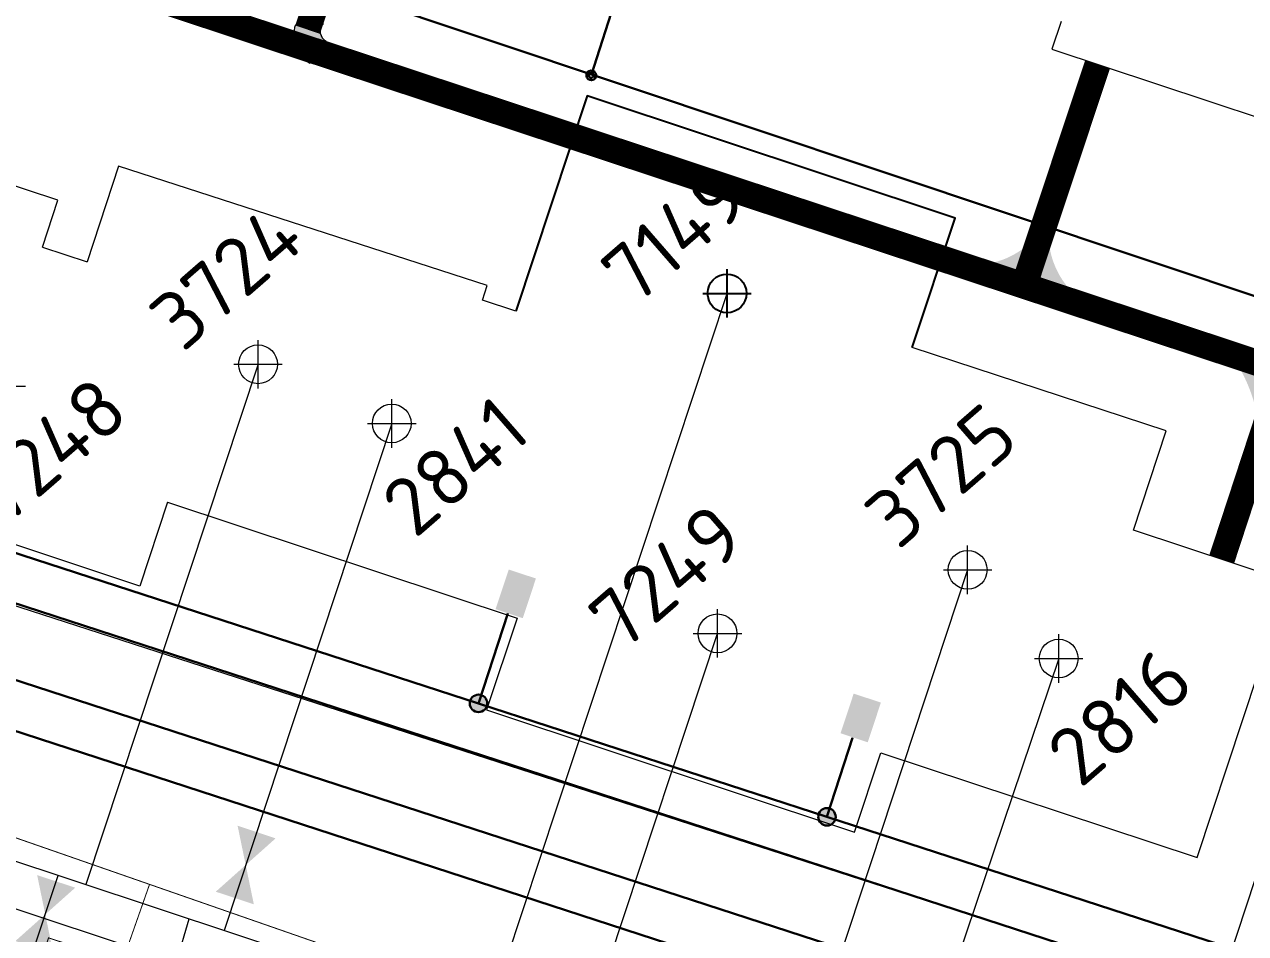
# Model space of a CAD drawing. Header units: millimetres. Extents: x 519 to 9564855, y -810 to 5021775.
# Drawn here: x 9542278.3 to 9542530.3, y 4998293.2 to 4998480.7 of the extents above; entities that cross this region are included whole.
import ezdxf

# ---------------------------------------------------------------- set-up
doc = ezdxf.new("R2010")
doc.units = ezdxf.units.MM
doc.header["$LTSCALE"] = 2
doc.header["$MEASUREMENT"] = 0
doc.header["$PDMODE"] = 2
doc.header["$PDSIZE"] = 5
doc.linetypes.add('1', pattern=[0])
doc.linetypes.add('92051501$0$DASHED', pattern=[0.75, 0.5, -0.25])
for name, color, linetype, lineweight in [('200 скв. на 2010 год', 61, 'Continuous', 0), ('PPLINE_GAS', 4, 'GAS_LINE', 30), ('WELLS(drilled after 2000y)', 6, 'Continuous', 40), ('Электро', 1, 'Continuous', 30), ('Электроснаб', 1, 'Continuous', 18), ('Электроснабжене', 1, 'Continuous', 18)]:
    doc.layers.add(name, color=color, linetype=linetype, lineweight=lineweight)
for name, color, linetype in [('42 доп. скв. на 2009 год', 96, 'Continuous'), ('Existing roads', 41, 'Continuous'), ('Future Roads', 44, 'Continuous'), ('new 100 wells', 131, 'Continuous'), ('OilColl&Flowlines', 3, 'Continuous'), ('Stage 11.Object 3.Frame&Text', 7, 'Continuous'), ('Stage 12 wells.Text&Frame', 52, 'Continuous'), ('Скважины на 2013 год.', 21, '1'), ('Скважины на 2014 год', 70, 'Continuous'), ('Скважины на 2015 год', 7, 'Continuous'), ('Скважины на 2025 год _ОСМОТР', 5, 'Continuous')]:
    doc.layers.add(name, color=color, linetype=linetype)
doc.styles.add('92051501$0$STANDARD', font='simplex.shx')
doc.styles.add('Elect', font='isocpeur.ttf')
doc.linetypes.add('GAS_LINE', pattern='A,0.5,-0.2,["G",92051501$0$STANDARD,S=0.1,R=0,X=-0.1,Y=-0.05],-0.05', length=0.75)

msp = doc.modelspace()

# ---------------------------------------------------------------- hatches: boundary and pattern name
at = {"layer": 'Existing roads', "lineweight": 0}
h = msp.add_hatch(color=256, dxfattribs=at)
edge = h.paths.add_edge_path(flags=16)
edge.add_line((9542915.00048, 4997805.77889), (9542915.82838, 4997805.50495))
edge = h.paths.add_edge_path(flags=16)
edge.add_line((9542915.0804, 4997806.02041), (9542916.50414, 4997805.54932))
edge = h.paths.add_edge_path(flags=17)
edge.add_line((9542915.16031, 4997806.26193), (9542916.96364, 4997805.66524))
edge = h.paths.add_edge_path(flags=17)
edge.add_line((9542915.24023, 4997806.50345), (9542917.32836, 4997805.81252))
edge = h.paths.add_edge_path(flags=17)
edge.add_line((9542915.32014, 4997806.74496), (9542917.63357, 4997805.97949))
edge = h.paths.add_edge_path(flags=17)
edge.add_line((9542915.40006, 4997806.98648), (9542917.89543, 4997806.16081))
edge = h.paths.add_edge_path(flags=17)
edge.add_line((9542915.47997, 4997807.228), (9542918.12293, 4997806.3535))
edge = h.paths.add_edge_path(flags=17)
edge.add_line((9542915.55988, 4997807.46952), (9542918.32156, 4997806.55573))
edge = h.paths.add_edge_path(flags=17)
edge.add_line((9542915.6398, 4997807.71104), (9542918.49494, 4997806.76633))
edge = h.paths.add_edge_path(flags=17)
edge.add_line((9542915.71971, 4997807.95256), (9542918.64549, 4997806.98447))
edge = h.paths.add_edge_path(flags=17)
edge.add_line((9542915.79963, 4997808.19408), (9542918.77483, 4997807.20964))
edge = h.paths.add_edge_path(flags=17)
edge.add_line((9542915.87954, 4997808.4356), (9542918.88401, 4997807.44147))
edge = h.paths.add_edge_path(flags=17)
edge.add_line((9542916.09053, 4997811.84928), (9542916.91843, 4997811.57535))
edge = h.paths.add_edge_path(flags=17)
edge.add_line((9542915.41477, 4997811.80492), (9542916.83851, 4997811.33383))
edge = h.paths.add_edge_path(flags=17)
edge.add_line((9542914.95527, 4997811.689), (9542916.7586, 4997811.09231))
edge = h.paths.add_edge_path(flags=16)
edge.add_line((9542914.59055, 4997811.54171), (9542916.67869, 4997810.85079))
edge = h.paths.add_edge_path(flags=17)
edge.add_line((9542914.28535, 4997811.37474), (9542916.59877, 4997810.60927))
edge = h.paths.add_edge_path(flags=16)
edge.add_line((9542914.02348, 4997811.19343), (9542916.51886, 4997810.36775))
edge = h.paths.add_edge_path(flags=16)
edge.add_line((9542913.79599, 4997811.00074), (9542916.43894, 4997810.12623))
edge = h.paths.add_edge_path(flags=16)
edge.add_line((9542913.59735, 4997810.7985), (9542916.35903, 4997809.88471))
edge = h.paths.add_edge_path(flags=17)
edge.add_line((9542913.42397, 4997810.58791), (9542916.27911, 4997809.64319))
edge = h.paths.add_edge_path(flags=17)
edge.add_line((9542913.27342, 4997810.36976), (9542916.1992, 4997809.40167))
edge = h.paths.add_edge_path(flags=17)
edge.add_line((9542913.14408, 4997810.1446), (9542916.11928, 4997809.16016))
edge = h.paths.add_edge_path(flags=17)
edge.add_line((9542913.0349, 4997809.91276), (9542916.03937, 4997808.91864))
edge = h.paths.add_edge_path(flags=16)
edge.add_line((9542912.9453, 4997809.67445), (9542918.97361, 4997807.67979))
edge = h.paths.add_edge_path(flags=0)
edge.add_line((9542912.9453, 4997809.67445), (9542918.97361, 4997807.67979))
edge = h.paths.add_edge_path(flags=17)
edge.add_line((9542916.95679, 4997811.69128), (9542914.96213, 4997805.66296))
edge = h.paths.add_edge_path()
edge.add_arc((9542915.95946, 4997808.67712), 3.17487, 0, 360)
h.paths.add_polyline_path([(9541621.30331, 4998240.21534), (9541619.40682, 4998234.52294), (9541668.34915, 4998218.3288), (9541670.24564, 4998224.02121)])
edge = h.paths.add_edge_path()
edge.add_line((9541543.45632, 4998259.65358), (9541545.35281, 4998265.34598))
edge.add_line((9541545.35281, 4998265.34598), (9539882.1273, 4998815.67717))
edge.add_arc((9539884.64036, 4998823.2722), 8, 161.691556, 251.691556, ccw=False)
edge.add_line((9539877.04533, 4998825.78526), (9539870.13442, 4998804.89892))
edge.add_arc((9539877.72945, 4998802.38586), 8, 71.691556, 161.691556, ccw=False)
edge.add_line((9539880.24251, 4998809.9809), (9541543.45632, 4998259.65358))
h.paths.add_polyline_path([(9542731.24197, 4997866.63683), (9542733.13846, 4997872.32923), (9541746.19614, 4998198.89057), (9541744.29964, 4998193.19816)])
edge = h.paths.add_edge_path()
edge.add_line((9542910.0184, 4997814.64503), (9542909.36398, 4997812.66899))
edge.add_line((9542909.36398, 4997812.66899), (9542916.00503, 4997810.46964))
edge.add_arc((9542908.97287, 4997822.57537), 14, 300.1520949, 341.6915561)
edge.add_line((9542922.26418, 4997818.17752), (9542982.04609, 4997998.85197))
edge.add_arc((9542983.94484, 4997998.22371), 2, 71.691556, 161.6915561, ccw=False)
edge.add_line((9542984.57311, 4998000.12246), (9542975.07709, 4998003.26452))
edge.add_arc((9542974.44884, 4998001.36581), 1.99996, -18.3072492, 71.6915562, ccw=False)
edge.add_line((9542976.34757, 4998000.73759), (9542916.56564, 4997820.06306))
edge.add_arc((9542908.97061, 4997822.57612), 8, 277.5258796, 341.691556, ccw=False)
h.paths.add_polyline_path([(9542831.9304, 4997833.32085), (9542833.8167, 4997839.01663), (9542809.08896, 4997847.19859), (9542807.19247, 4997841.50618)])
at = {"layer": 'Existing roads', "linetype": 'ByBlock', "lineweight": 0}
msp.add_hatch(color=256, dxfattribs=at).paths.add_polyline_path([(9542340.56653, 4998477.25012, -0.236734062), (9542339.34996, 4998478.90188), (9542334.22886, 4998480.62558, 0.36315016), (9542337.20233, 4998472.70941)])
at = {"layer": 'Future Roads', "lineweight": 0}
h = msp.add_hatch(color=256, dxfattribs=at)
h.paths.add_polyline_path([(9542488.15107, 4998435.85917), (9542489.73831, 4998435.2624, 0.155118741), (9542494.27096, 4998425.72539), (9542485.71536, 4998428.47854)])
h.paths.add_polyline_path([(9542486.62536, 4998436.43279), (9542488.15107, 4998435.85917), (9542485.71536, 4998428.47854), (9542476.91943, 4998431.30902, 0.161550784)])
h = msp.add_hatch(color=256, dxfattribs=at)
edge = h.paths.add_edge_path()
edge.add_line((9542534.9325, 4998399.41432), (9542532.68099, 4998400.18694))
edge.add_arc((9542497.8396, 4998392.58594), 35.66087, 12.3068239, 28.0786048)
edge.add_line((9542529.30328, 4998409.37088), (9542537.3683, 4998406.71943))
edge.add_line((9542537.3683, 4998406.71943), (9542534.9325, 4998399.41432))
edge = h.paths.add_edge_path()
edge.add_line((9542537.15174, 4998398.54859), (9542534.9325, 4998399.41432))
edge.add_line((9542534.9325, 4998399.41432), (9542537.3683, 4998406.71943))
edge.add_line((9542537.3683, 4998406.71943), (9542546.40749, 4998403.63499))
edge.add_arc((9542546.76648, 4998392.01715), 11.62338, 91.7698692, 145.8111789)
at = {"layer": 'Электро'}
for points in [[(9542375.52077, 4998360.08636), (9542381.13301, 4998358.22938), (9542383.84024, 4998366.41124), (9542378.228, 4998368.26822)], [(9542446.697, 4998334.4919), (9542452.30923, 4998332.63491), (9542455.01646, 4998340.81677), (9542449.40422, 4998342.67376)]]:
    msp.add_hatch(color=256, dxfattribs=at).paths.add_polyline_path(points)
h = msp.add_hatch(color=256, dxfattribs=at)
edge = h.paths.add_edge_path()
edge.add_arc((9542371.99337, 4998340.64925), 1.80448, 0, 360)
h = msp.add_hatch(color=256, dxfattribs=at)
edge = h.paths.add_edge_path()
edge.add_arc((9542443.88609, 4998317.25681), 1.80448, 0, 360)
at = {"layer": 'Электроснаб', "linetype": '92051501$0$DASHED', "lineweight": 0}
for points in [[(9542375.52077, 4998360.08636), (9542381.13301, 4998358.22938), (9542383.84024, 4998366.41124), (9542378.228, 4998368.26822)], [(9542446.697, 4998334.4919), (9542452.30923, 4998332.63491), (9542455.01646, 4998340.81677), (9542449.40422, 4998342.67376)]]:
    msp.add_hatch(color=1, dxfattribs=at).paths.add_polyline_path(points)
h = msp.add_hatch(color=1, dxfattribs=at)
edge = h.paths.add_edge_path()
edge.add_arc((9542371.99337, 4998340.64925), 1.80448, 0, 360)
h = msp.add_hatch(color=1, dxfattribs=at)
edge = h.paths.add_edge_path()
edge.add_arc((9542443.88609, 4998317.25681), 1.80448, 0, 360)
at = {"layer": 'Электроснабжене', "linetype": '92051501$0$DASHED', "lineweight": 0}
for points in [[(9542375.52077, 4998360.08636), (9542381.13301, 4998358.22938), (9542383.84024, 4998366.41124), (9542378.228, 4998368.26822)], [(9542446.697, 4998334.4919), (9542452.30923, 4998332.63491), (9542455.01646, 4998340.81677), (9542449.40422, 4998342.67376)]]:
    msp.add_hatch(color=1, dxfattribs=at).paths.add_polyline_path(points)
h = msp.add_hatch(color=1, dxfattribs=at)
edge = h.paths.add_edge_path()
edge.add_arc((9542371.99337, 4998340.64925), 1.80448, 0, 360)
h = msp.add_hatch(color=1, dxfattribs=at)
edge = h.paths.add_edge_path()
edge.add_arc((9542443.88609, 4998317.25681), 1.80448, 0, 360)

# ---------------------------------------------------------------- linework, layer by layer
at = {"color": 1, "linetype": 'Continuous', "lineweight": 0}
msp.add_lwpolyline([(9542238.96506, 4998346.95359), (9542286.23197, 4998331.78721)], dxfattribs=at)
at = {"layer": '200 скв. на 2010 год', "color": 0, "linetype": 'ByBlock', "lineweight": 0}
msp.add_lwpolyline([(9542282.0282, 4998434.78217), (9542285.21798, 4998444.42241), (9542259.70729, 4998452.86343)], dxfattribs=at)
at = {"layer": '42 доп. скв. на 2009 год', "color": 0, "linetype": 'ByBlock', "lineweight": 0}
for points in [[(9542379.68825, 4998421.53646), (9542372.80362, 4998423.81162)], [(9542307.82772, 4998382.1655), (9542307.82772, 4998382.1655), (9542379.93831, 4998358.19891), (9542379.93831, 4998358.19891)]]:
    msp.add_lwpolyline(points, dxfattribs=at)
msp.add_circle((9542354.1, 4998398.4), 4, dxfattribs=at)
msp.add_point((9542354.1, 4998398.4), dxfattribs=at)
at = {"layer": 'Existing roads', "linetype": 'ByBlock', "lineweight": 0}
for p, q in [((9542334.22886, 4998480.62558), (9542339.34996, 4998478.90188)), ((9542337.20233, 4998472.70941), (9542340.56653, 4998477.25012))]:
    msp.add_line(p, q, dxfattribs=at)
at = {"layer": 'Existing roads', "lineweight": 0, "const_width": 5.4, "flags": 128}
for points in [[(9542349.39217, 4998517.48527), (9542336.77553, 4998479.75651)], [(9542338.88443, 4998474.97976), (9542308.27892, 4998485.13536)], [(9543265.07276, 4998168.63399), (9542338.03945, 4998475.27355)]]:
    msp.add_lwpolyline(points, dxfattribs=at)
at = {"layer": 'Existing roads', "linetype": 'ByBlock', "lineweight": 0}
for centre, radius, start, end in [((9542340.44656, 4998478.44454), 6.58914, 160.6701916, 240.5041865), ((9542341.60481, 4998479.28874), 2.2878, 136.4606815, 243.0100374)]:
    msp.add_arc(centre, radius, start, end, dxfattribs=at)
at = {"layer": 'Future Roads', "lineweight": 0, "const_width": 5.4, "flags": 128}
for points in [[(9542499.72726, 4998472.45234), (9542485.22564, 4998428.86104)], [(9542536.93517, 4998405.69133), (9542525.346, 4998370.39614)]]:
    msp.add_lwpolyline(points, dxfattribs=at)
at = {"layer": 'new 100 wells', "color": 0, "linetype": 'ByBlock', "lineweight": 0}
msp.add_lwpolyline([(9542319.56511, 4998281.44707), (9542320.31798, 4998283.72241), (9542244.33745, 4998308.86299), (9542225.48202, 4998251.8776), (9542254.27722, 4998242.34978)], dxfattribs=at)
at = {"layer": 'OilColl&Flowlines', "lineweight": 0}
for p, q in [((9541860.89027, 4998445.5866), (9543047.06354, 4998053.10336)), ((9542272.9, 4998267.8), (9542285.26466, 4998305.16881)), ((9542297.8, 4998246.5), (9542312.28813, 4998296.22643))]:
    msp.add_line(p, q, dxfattribs=at)
at = {"layer": 'OilColl&Flowlines', "color": 3, "lineweight": 0, "ltscale": 5}
for p, q in [((9542372.85145, 4998272.84371), (9542423.27, 4998425.22)), ((9542392.98513, 4998269.52605), (9542421.3, 4998355.1))]:
    msp.add_line(p, q, dxfattribs=at)
at = {"layer": 'OilColl&Flowlines', "linetype": 'ByBlock', "lineweight": 0, "ltscale": 80}
msp.add_line((9542354.1, 4998398.4), (9542319.50298, 4998293.83997), dxfattribs=at)
at = {"layer": 'OilColl&Flowlines', "color": 3, "linetype": 'ByBlock', "lineweight": 0, "ltscale": 25}
msp.add_line((9542491.7, 4998349.9), (9542457.45562, 4998248.19394), dxfattribs=at)
at = {"layer": 'OilColl&Flowlines', "lineweight": 0}
for points in [[(9542330.14103, 4998312.8177), (9542323.96101, 4998307.31314), (9542322.28392, 4998315.41748)], [(9542325.63809, 4998299.2088), (9542317.78098, 4998301.80857), (9542323.96101, 4998307.31314)], [(9542288.78422, 4998302.63286), (9542282.6042, 4998297.12829), (9542280.92711, 4998305.23263)], [(9542284.28128, 4998289.02395), (9542276.42417, 4998291.62372), (9542282.6042, 4998297.12829)]]:
    msp.add_solid(points, dxfattribs=at)
at = {"layer": 'PPLINE_GAS', "color": 4, "linetype": 'GAS_LINE', "lineweight": 0, "ltscale": 25}
for p, q in [((9542611.13931, 4998545.18502, 0), (9542524.39632, 4998280.57741)), ((9542524.40681, 4998280.57403), (9542091.36678, 4998420.58592))]:
    msp.add_line(p, q, dxfattribs=at)
at = {"layer": 'Stage 11.Object 3.Frame&Text', "color": 0, "linetype": 'ByBlock', "lineweight": 0}
msp.add_lwpolyline([(9542455.01103, 4998330.42756), (9542520.26255, 4998308.83701), (9542539.11798, 4998365.82241), (9542507.17008, 4998376.39339)], dxfattribs=at)
msp.add_circle((9542491.7, 4998349.9), 4, dxfattribs=at)
msp.add_point((9542491.7, 4998349.9), dxfattribs=at)
at = {"layer": 'Stage 12 wells.Text&Frame', "color": 0, "linetype": 'ByBlock', "lineweight": 0}
msp.add_lwpolyline([(9542492.18555, 4998481.33049), (9542490.28202, 4998475.5776), (9542566.26254, 4998450.43702), (9542585.11798, 4998507.42241), (9542559.3334, 4998515.95406)], dxfattribs=at)
at = {"layer": 'WELLS(drilled after 2000y)', "color": 6, "lineweight": 0, "const_width": 0.2}
for points in [[(9542273.756, 4998313.884), (9542351.181, 4998286.946), (9542352.399, 4998290.508), (9542359.887, 4998288.066), (9542358.626, 4998284.408), (9542396.55, 4998271.22), (9542398.505, 4998276.676), (9542404.008, 4998274.823), (9542402.39045, 4998270.11819), (9542435.714, 4998258.669), (9542437.052, 4998262.225), (9542445.786, 4998259.188), (9542444.52604, 4998255.56171), (9542485.984, 4998241.167), (9542487.1539, 4998244.59367), (9542493.00592, 4998242.57905), (9542491.841, 4998239.194), (9542528.522, 4998226.544), (9542529.783, 4998229.926), (9542535.516, 4998227.966)], [(9542272.9, 4998267.8), (9542277.6469, 4998266.22934), (9542279.36748, 4998270.92397), (9542276.51935, 4998271.86637), (9542283.27883, 4998292.29505), (9542298.48015, 4998287.26521), (9542304.08778, 4998303.2418)]]:
    msp.add_lwpolyline(points, dxfattribs=at)
at = {"layer": 'Скважины на 2013 год.', "color": 3, "linetype": 'ByBlock', "lineweight": 0, "ltscale": 5}
for p, q in [((9542326.5, 4998410.6), (9542290.98811, 4998303.27502)), ((9542472.91919, 4998368.19998), (9542435.60377, 4998255.42432))]:
    msp.add_line(p, q, dxfattribs=at)
at = {"layer": 'Скважины на 2013 год.', "color": 0, "linetype": 'ByBlock', "lineweight": 0}
for points in [[(9542372.80362, 4998423.81162), (9542373.79691, 4998426.81734), (9542297.68822, 4998451.46418), (9542291.28046, 4998431.69967)], [(9542507.17008, 4998376.39339), (9542513.87808, 4998396.87697), (9542461.48885, 4998414.03348)]]:
    msp.add_lwpolyline(points, dxfattribs=at)
for centre in [(9542326.5, 4998410.6), (9542472.91919, 4998368.19998)]:
    msp.add_circle(centre, 4, dxfattribs=at)
for p in [(9542326.5, 4998410.6), (9542472.91919, 4998368.19998)]:
    msp.add_point(p, dxfattribs=at)
at = {"layer": 'Скважины на 2014 год', "color": 0, "linetype": 'ByBlock', "lineweight": 0}
msp.add_lwpolyline([(9542379.93831, 4998358.19891), (9542373.65427, 4998339.29152), (9542449.5711, 4998314.05989), (9542455.01103, 4998330.42756)], dxfattribs=at)
msp.add_circle((9542421.3, 4998355.1), 4, dxfattribs=at)
msp.add_point((9542421.3, 4998355.1), dxfattribs=at)
at = {"layer": 'Скважины на 2015 год', "color": 0, "linetype": 'ByBlock', "lineweight": 0}
for points in [[(9542282.0282, 4998434.78217), (9542291.28046, 4998431.69967)], [(9542307.82772, 4998382.1655), (9542302.09411, 4998364.85468), (9542226.19554, 4998390.14118), (9542229.37232, 4998399.67641)]]:
    msp.add_lwpolyline(points, dxfattribs=at)
msp.add_point((9542273.5, 4998406.1), dxfattribs=at)
at = {"layer": 'Скважины на 2025 год _ОСМОТР', "color": 0, "linetype": 'ByBlock', "lineweight": -2}
msp.add_lwpolyline([(9542461.48885, 4998414.03348), (9542470.36344, 4998440.77392), (9542394.43571, 4998465.97274), (9542379.68825, 4998421.53646)], dxfattribs=at)
msp.add_circle((9542423.27, 4998425.22), 4, dxfattribs=at)
msp.add_point((9542423.27, 4998425.22), dxfattribs=at)
at = {"layer": 'Электро'}
for p, q in [((9543137.1953, 4998222.36816), (9541439.99615, 4998789.77071)), ((9543034.5, 4998114.6), (9541961.6, 4998463.7)), ((9543029.9, 4998100.5), (9541966.8, 4998446.1)), ((9543026.80587, 4998090.99073), (9542245.55846, 4998344.96411)), ((9543037.59413, 4998124.10928), (9542443.88609, 4998317.25681))]:
    msp.add_line(p, q, dxfattribs=at)
at = {"layer": 'Электро', "ltscale": 0.5}
msp.add_line((9542405.96875, 4998503.50303, 0), (9542395.23643, 4998470.19622, 0), dxfattribs=at)
at = {"layer": 'Электро', "ltscale": 25}
for q in [(9542078.80629, 4998435.91151), (9542443.88609, 4998317.25681)]:
    msp.add_line((9542371.99337, 4998340.64925), q, dxfattribs=at)
at = {"layer": 'Электро', "ltscale": 7.5}
for p, q in [((9542378.01666, 4998359.16081), (9542371.99337, 4998340.64925)), ((9542449.19288, 4998333.56634), (9542443.88609, 4998317.25681))]:
    msp.add_line(p, q, dxfattribs=at)
at = {"layer": 'Электро'}
for centre in [(9542371.99337, 4998340.64925), (9542443.88609, 4998317.25681)]:
    msp.add_circle(centre, 1.80448, dxfattribs=at)
at = {"layer": 'Электро', "ltscale": 25}
for start, end in [(342, 162), (162, 342)]:
    msp.add_arc((9542395.24707, 4998470.19266, 0), 1, start, end, dxfattribs=at)
at = {"layer": 'Электро'}
for start, end in [(342, 162), (162, 342)]:
    msp.add_arc((9542395.24708, 4998470.19265, 0), 0.5, start, end, dxfattribs=at)
at = {"layer": 'Электроснаб', "color": 1, "linetype": 'ByBlock', "lineweight": 0}
for p, q in [((9543137.1953, 4998222.36816), (9541439.99615, 4998789.77071)), ((9543034.5, 4998114.6), (9541961.6, 4998463.7)), ((9543029.9, 4998100.5), (9541966.8, 4998446.1)), ((9543026.80587, 4998090.99073), (9542245.55846, 4998344.96411)), ((9543037.59413, 4998124.10928), (9542443.88609, 4998317.25681))]:
    msp.add_line(p, q, dxfattribs=at)
at = {"layer": 'Электроснаб', "color": 1, "linetype": '92051501$0$DASHED', "lineweight": 0, "ltscale": 0.5}
msp.add_line((9542405.96875, 4998503.50303, 0), (9542395.23643, 4998470.19622, 0), dxfattribs=at)
at = {"layer": 'Электроснаб', "color": 1, "lineweight": 0, "ltscale": 25}
for q in [(9542078.80629, 4998435.91151), (9542443.88609, 4998317.25681)]:
    msp.add_line((9542371.99337, 4998340.64925), q, dxfattribs=at)
at = {"layer": 'Электроснаб', "color": 1, "lineweight": 0, "ltscale": 7.5}
for p, q in [((9542378.01666, 4998359.16081), (9542371.99337, 4998340.64925)), ((9542449.19288, 4998333.56634), (9542443.88609, 4998317.25681))]:
    msp.add_line(p, q, dxfattribs=at)
at = {"layer": 'Электроснаб', "color": 1, "linetype": '92051501$0$DASHED', "lineweight": 0}
for centre in [(9542371.99337, 4998340.64925), (9542443.88609, 4998317.25681)]:
    msp.add_circle(centre, 1.80448, dxfattribs=at)
at = {"layer": 'Электроснаб', "color": 1, "linetype": '92051501$0$DASHED', "lineweight": 0, "ltscale": 25}
for start, end in [(342, 162), (162, 342)]:
    msp.add_arc((9542395.24707, 4998470.19266, 0), 1, start, end, dxfattribs=at)
at = {"layer": 'Электроснаб', "color": 1, "linetype": '92051501$0$DASHED', "lineweight": 0}
for start, end in [(342, 162), (162, 342)]:
    msp.add_arc((9542395.24708, 4998470.19265, 0), 0.5, start, end, dxfattribs=at)
at = {"layer": 'Электроснабжене', "color": 1, "linetype": 'ByBlock', "lineweight": 0}
for p, q in [((9543137.1953, 4998222.36816), (9541439.99615, 4998789.77071)), ((9543034.5, 4998114.6), (9541961.6, 4998463.7)), ((9543029.9, 4998100.5), (9541965.44985, 4998446.5469)), ((9543026.80587, 4998090.99073), (9542245.55846, 4998344.96411)), ((9543037.59413, 4998124.10928), (9542443.88609, 4998317.25681))]:
    msp.add_line(p, q, dxfattribs=at)
at = {"layer": 'Электроснабжене', "color": 1, "linetype": '92051501$0$DASHED', "lineweight": 0, "ltscale": 0.5}
msp.add_line((9542405.96875, 4998503.50303, 0), (9542395.23643, 4998470.19622, 0), dxfattribs=at)
at = {"layer": 'Электроснабжене', "color": 1, "lineweight": 0, "ltscale": 25}
for q in [(9542078.80629, 4998435.91151), (9542443.88609, 4998317.25681)]:
    msp.add_line((9542371.99337, 4998340.64925), q, dxfattribs=at)
at = {"layer": 'Электроснабжене', "color": 1, "lineweight": 0, "ltscale": 7.5}
for p, q in [((9542378.01666, 4998359.16081), (9542371.99337, 4998340.64925)), ((9542449.19288, 4998333.56634), (9542443.88609, 4998317.25681))]:
    msp.add_line(p, q, dxfattribs=at)
at = {"layer": 'Электроснабжене', "color": 1, "linetype": '92051501$0$DASHED', "lineweight": 0}
for centre in [(9542371.99337, 4998340.64925), (9542443.88609, 4998317.25681)]:
    msp.add_circle(centre, 1.80448, dxfattribs=at)
at = {"layer": 'Электроснабжене', "color": 1, "linetype": '92051501$0$DASHED', "lineweight": 0, "ltscale": 25}
for start, end in [(342, 162), (162, 342)]:
    msp.add_arc((9542395.24707, 4998470.19266, 0), 1, start, end, dxfattribs=at)
at = {"layer": 'Электроснабжене', "color": 1, "linetype": '92051501$0$DASHED', "lineweight": 0}
for start, end in [(342, 162), (162, 342)]:
    msp.add_arc((9542395.24708, 4998470.19265, 0), 0.5, start, end, dxfattribs=at)

# ---------------------------------------------------------------- texts
at = {"layer": '42 доп. скв. на 2009 год', "color": 0, "linetype": 'ByBlock', "lineweight": 0, "style": 'Elect'}
msp.add_text('2841', height=12, rotation=41, dxfattribs=at).set_placement((9542358.92222, 4998374.46713))
at = {"layer": 'Stage 11.Object 3.Frame&Text', "color": 0, "linetype": 'ByBlock', "lineweight": 0, "style": 'Elect'}
msp.add_text('2816', height=12, rotation=41, dxfattribs=at).set_placement((9542496.18262, 4998322.94204))
at = {"layer": 'Скважины на 2013 год.', "color": 0, "linetype": 'ByBlock', "lineweight": 0, "style": 'Elect'}
for s, p in [('3724', (9542311.02371, 4998412.85528)), ('3725', (9542458.60402, 4998372.05946))]:
    msp.add_text(s, height=12, rotation=41, dxfattribs=at).set_placement(p)
at = {"layer": 'Скважины на 2014 год', "color": 0, "linetype": 'ByBlock', "lineweight": 0, "style": 'Elect'}
msp.add_text('7249', height=12, rotation=41, dxfattribs=at).set_placement((9542401.6502, 4998350.99564))
at = {"layer": 'Скважины на 2015 год', "color": 0, "linetype": 'ByBlock', "lineweight": 0, "style": 'Elect'}
msp.add_text('7248', height=12, rotation=41, dxfattribs=at).set_placement((9542274.31206, 4998376.9734))
at = {"layer": 'Скважины на 2025 год _ОСМОТР', "color": 0, "linetype": 'ByBlock', "lineweight": -2, "style": 'Elect'}
msp.add_text('7149', height=12, rotation=41, dxfattribs=at).set_placement((9542404.22898, 4998422.31662))

doc.saveas('drawing.dxf')
